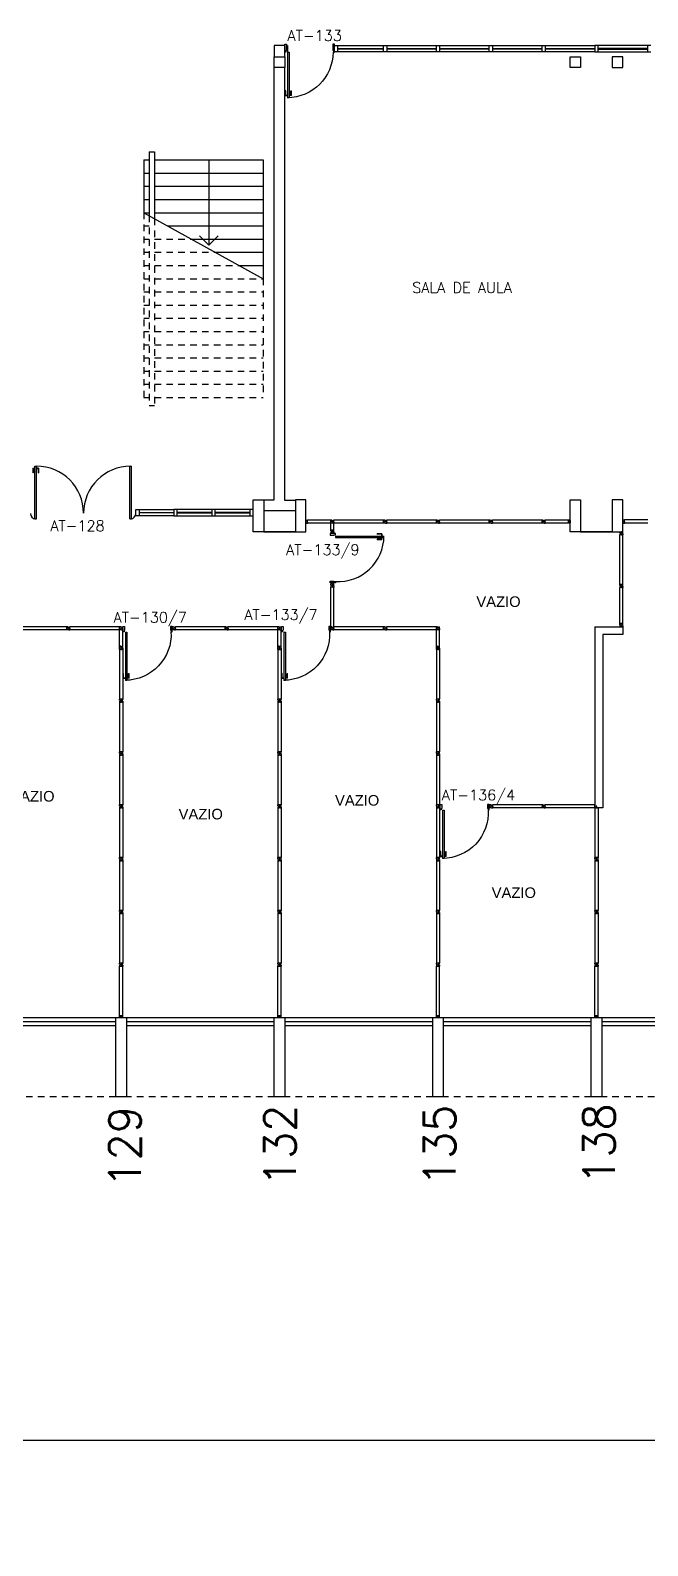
# Model space of a CAD drawing. Header units: millimetres. Extents: x 2860 to 3104, y 1039 to 1134.
# Drawn here: x 3000.49 to 3012.18, y 1042.17 to 1070.87 of the extents above; entities that cross this region are included whole.
import ezdxf

# ---------------------------------------------------------------- set-up
doc = ezdxf.new("R2010")
doc.units = ezdxf.units.MM
doc.linetypes.add('HIDDEN2', pattern=[0.1875, 0.125, -0.0625])
for name, color, linetype in [('ALV', 2, 'Continuous'), ('DIV', 2, 'Continuous'), ('ESC', 1, 'Continuous'), ('ESQ', 2, 'Continuous'), ('ESTR', 3, 'Continuous'), ('NOPILAR1', 2, 'Continuous'), ('PROJ', 1, 'HIDDEN2'), ('TEXTO', 2, 'Continuous'), ('TEXTO-CENTRO-CUSTO', 2, 'Continuous'), ('TEXTO-ENDEREÇO', 2, 'Continuous')]:
    doc.layers.add(name, color=color, linetype=linetype)
doc.styles.add('1', font='romans.shx')
doc.styles.add('NOPILAR', font='simplex.shx', dxfattribs={"height": 0.6})
doc.styles.get("Standard").update_dxf_attribs({"font": 'arial.ttf'})
doc.styles.add('UNB-100', font='simplex.shx', dxfattribs={"height": 0.2})
doc.styles.add('UNB-100-1', font='simplex.shx', dxfattribs={"height": 0.2})
doc.dimstyles.new('1-600', dxfattribs={"dimtxt": 1.1, "dimasz": 2.5, "dimexe": 2, "dimexo": 4, "dimgap": 0.2, "dimtad": 1, "dimdec": 0, "dimzin": 4, "dimdsep": 46, "dimlunit": 6, "dimtxsty": '1', "dimblk1": 'NONE', "dimblk2": 'NONE', "dimsah": 1, "dimcen": 0, "dimclrd": 2, "dimclre": 2, "dimclrt": 2, "dimadec": 0, "dimazin": 0, "dimtfac": 1, "dimtdec": 0, "dimtmove": 2, "dimatfit": 3, "dimldrblk": 'NONE', "dimfxl": 1, "dimtolj": 1, "dimtzin": 0, "dimarcsym": 0})

# ---------------------------------------------------------------- blocks, each defined once
blk = doc.blocks.new('*D71')
at = {"layer": 'DEFPOINTS', "color": 0, "transparency": 16777216}
for p in [(2912.108, 1050.674), (3053.108, 1050.674), (3053.108, 1044.174)]:
    blk.add_point(p, dxfattribs=at)
at = {"layer": 'TEXTO-CENTRO-CUSTO', "color": 2, "lineweight": -2, "transparency": 16777216}
for p, q in [((2912.108, 1046.674), (2912.108, 1042.174)), ((3053.108, 1046.674), (3053.108, 1042.174)), ((2912.108, 1044.174), (3053.108, 1044.174))]:
    blk.add_line(p, q, dxfattribs=at)
at = {"layer": 'TEXTO-CENTRO-CUSTO', "color": 2, "transparency": 16777216, "insert": (2982.608, 1045.107), "char_height": 1.1, "attachment_point": 5, "style": '1'}
blk.add_mtext('\\A1;Biologia', dxfattribs=at)
blk = doc.blocks.new('_NONE')
at = {"color": 0, "linetype": 'ByBlock'}
blk.add_circle((0, 0), 0.25, dxfattribs=at)
blk = doc.blocks.new('PILINT-TTS')
for points in [[(-0.2, 0), (-0.2, -0.2), (0, -0.2), (0, 0)], [(-0.8, 0), (-0.8, -0.2), (-1, -0.2), (-1, 0)], [(-0.8, -8.39), (-0.8, -8.99), (-1, -8.99), (-1, -8.39)]]:
    blk.add_lwpolyline(points, close=True)
blk.add_lwpolyline([(-0.2, -8.99), (0, -8.99), (0, -8.39), (-0.2, -8.39), (-0.2, -8.99)])
blk = doc.blocks.new('DIV-TTS')
for p, q in [((-0.0051, 0), (0.0051, 0)), ((0, -0.0051), (0, 0.0051)), ((0.0205, 0.006), (0.03, 0.006)), ((0.0205, -0.006), (0.0205, 0.006)), ((0.03, 0.03), (0.97, 0.03)), ((0.03, 0.03), (0.03, -0.03)), ((0.03, 0.009), (0.03, 0.027)), ((0.03, 0.005), (0.03, -0.005)), ((0.97, 0.03), (0.97, -0.03)), ((0.9795, 0.006), (0.97, 0.006)), ((0.97, 0.005), (0.97, -0.005)), ((0.9795, -0.006), (0.9795, 0.006)), ((1.0051, 0), (0.9949, 0)), ((0.9949, 0), (1.0051, 0)), ((1, -0.0051), (1, 0.0051)), ((0.0205, -0.006), (0.03, -0.006)), ((0.03, -0.03), (0.03, -0.009)), ((0.03, -0.009), (0.03, -0.027)), ((0.03, -0.03), (0.97, -0.03)), ((0.9795, -0.006), (0.97, -0.006))]:
    blk.add_line(p, q)
blk = doc.blocks.new('MTINI-TTS')
for p, q in [((-0.03, 0.008), (-0.03, 0.03)), ((0.03, 0.03), (-0.03, 0.03)), ((-0.03, 0.008), (-0.02, 0.008)), ((-0.009, 0.03), (-0.027, 0.03)), ((-0.02, 0.008), (-0.02, 0)), ((-0.001, 0), (-0.02, 0)), ((-0.006, 0.02), (-0.006, 0.03)), ((-0.006, 0.023), (-0.006, 0.027)), ((-0.006, 0.02), (0.006, 0.02)), ((0.005, 0.03), (-0.005, 0.03)), ((0.005, 0), (-0.005, 0)), ((0.004, 0.02), (-0.004, 0.02)), ((0.02, 0), (-0.001, 0)), ((0, -0.005), (0, 0.005)), ((0.006, 0.02), (0.006, 0.03)), ((0.006, 0.023), (0.006, 0.027)), ((0.009, 0.03), (0.027, 0.03)), ((0.03, 0.008), (0.02, 0.008)), ((0.02, 0), (0.02, 0.008)), ((0.03, 0.008), (0.03, 0.03))]:
    blk.add_line(p, q)
blk = doc.blocks.new('DIVMT-TTS')
for p, q in [((-0.03, 0.03), (-0.03, 0.006)), ((-0.008, 0.03), (-0.03, 0.03)), ((-0.0185, 0.006), (-0.03, 0.006)), ((-0.0185, -0.006), (-0.0185, 0.006)), ((-0.008, 0.03), (-0.008, 0.02)), ((-0.008, 0.02), (0.008, 0.02)), ((-0.0051, 0), (0.0051, 0)), ((0.0051, 0), (-0.0051, 0)), ((-0.0051, 0), (0.0051, 0)), ((0, -0.0051), (0, 0.0051)), ((0, 0.0051), (0, -0.0051)), ((0.008, 0.03), (0.008, 0.02)), ((0.008, 0.03), (0.03, 0.03)), ((0.0205, 0.006), (0.03, 0.006)), ((0.0205, -0.006), (0.0205, 0.006)), ((0.0205, 0.006), (0.0205, -0.006)), ((0.0205, 0.006), (0.03, 0.006)), ((0.97, 0.03), (0.03, 0.03)), ((0.03, 0.006), (0.03, 0.03)), ((0.03, -0.03), (0.03, 0.03)), ((0.03, -0.005), (0.03, 0.005)), ((0.97, -0.03), (0.97, 0.03)), ((0.97, 0.03), (0.97, 0.009)), ((0.97, 0.009), (0.97, 0.027)), ((0.9795, 0.006), (0.97, 0.006)), ((0.97, -0.005), (0.97, 0.005)), ((0.9795, 0.006), (0.9795, -0.006)), ((1.0051, 0), (0.9949, 0)), ((1, 0.0051), (1, -0.0051)), ((-0.0185, -0.006), (-0.03, -0.006)), ((-0.03, -0.03), (-0.03, -0.006)), ((-0.008, -0.03), (-0.03, -0.03)), ((-0.008, -0.03), (-0.008, -0.02)), ((-0.008, -0.02), (0.008, -0.02)), ((0.008, -0.03), (0.008, -0.02)), ((0.008, -0.03), (0.03, -0.03)), ((0.0205, -0.006), (0.03, -0.006)), ((0.0205, -0.006), (0.03, -0.006)), ((0.03, -0.006), (0.03, -0.03)), ((0.97, -0.03), (0.03, -0.03)), ((0.9795, -0.006), (0.97, -0.006)), ((0.97, -0.009), (0.97, -0.027))]:
    blk.add_line(p, q)
blk = doc.blocks.new('DIVCIR-TTS')
for p, q in [((0.005, 0), (-0.005, 0)), ((-0.005, 0), (0.005, 0)), ((-0.005, 0), (0.005, 0)), ((0, 0.001), (0, 0.02)), ((0.008, 0.02), (0, 0.02)), ((0, 0.005), (0, -0.005)), ((0, -0.005), (0, 0.005)), ((0, -0.02), (0, 0.001)), ((0.008, 0.03), (0.008, 0.02)), ((0.008, 0.03), (0.03, 0.03)), ((0.02, 0.006), (0.02, -0.006)), ((0.02, 0.006), (0.03, 0.006)), ((0.02, -0.004), (0.02, 0.004)), ((0.02, 0.006), (0.02, -0.006)), ((0.02, 0.006), (0.03, 0.006)), ((0.023, 0.006), (0.027, 0.006)), ((0.47, 0.03), (0.03, 0.03)), ((0.03, -0.03), (0.03, 0.03)), ((0.03, -0.03), (0.03, 0.03)), ((0.03, 0.009), (0.03, 0.027)), ((0.03, -0.005), (0.03, 0.005)), ((0.03, -0.005), (0.03, 0.005)), ((0.47, 0.03), (0.47, 0.009)), ((0.47, -0.03), (0.47, 0.03)), ((0.47, 0.03), (0.47, 0.006)), ((0.492, 0.03), (0.47, 0.03)), ((0.47, 0.009), (0.47, 0.027)), ((0.479, 0.006), (0.47, 0.006)), ((0.481, 0.006), (0.47, 0.006)), ((0.47, -0.005), (0.47, 0.005)), ((0.479, 0.006), (0.479, -0.006)), ((0.481, -0.006), (0.481, 0.006)), ((0.492, 0.03), (0.492, 0.02)), ((0.492, 0.02), (0.508, 0.02)), ((0.505, 0), (0.495, 0)), ((0.495, 0), (0.505, 0)), ((0.505, 0), (0.495, 0)), ((0.495, 0), (0.505, 0)), ((0.5, 0.005), (0.5, -0.005)), ((0.5, -0.005), (0.5, 0.005)), ((0.5, 0.005), (0.5, -0.005)), ((0.508, 0.03), (0.508, 0.02)), ((0.508, 0.03), (0.53, 0.03)), ((0.52, 0.006), (0.53, 0.006)), ((0.52, -0.006), (0.52, 0.006)), ((0.52, 0.006), (0.52, -0.006)), ((0.52, 0.006), (0.53, 0.006)), ((1.47, 0.03), (0.53, 0.03)), ((0.53, 0.006), (0.53, 0.03)), ((0.53, -0.03), (0.53, 0.03)), ((0.53, -0.005), (0.53, 0.005)), ((1.47, -0.03), (1.47, 0.03)), ((1.47, 0.03), (1.47, 0.009)), ((1.47, 0.03), (1.47, 0.006)), ((1.492, 0.03), (1.47, 0.03)), ((1.47, 0.009), (1.47, 0.027)), ((1.479, 0.006), (1.47, 0.006)), ((1.481, 0.006), (1.47, 0.006)), ((1.47, -0.005), (1.47, 0.005)), ((1.479, 0.006), (1.479, -0.006)), ((1.481, -0.006), (1.481, 0.006)), ((1.492, 0.03), (1.492, 0.02)), ((1.492, 0.02), (1.508, 0.02)), ((1.505, 0), (1.495, 0)), ((1.495, 0), (1.505, 0)), ((1.505, 0), (1.495, 0)), ((1.495, 0), (1.505, 0)), ((1.5, 0.005), (1.5, -0.005)), ((1.5, -0.005), (1.5, 0.005)), ((1.5, 0.005), (1.5, -0.005)), ((1.508, 0.03), (1.508, 0.02)), ((1.508, 0.03), (1.53, 0.03)), ((1.52, 0.006), (1.53, 0.006)), ((1.52, -0.006), (1.52, 0.006)), ((1.52, 0.006), (1.52, -0.006)), ((1.52, 0.006), (1.53, 0.006)), ((2.47, 0.03), (1.53, 0.03)), ((1.53, 0.006), (1.53, 0.03)), ((1.53, -0.03), (1.53, 0.03)), ((1.53, -0.005), (1.53, 0.005)), ((2.47, -0.03), (2.47, 0.03)), ((2.47, 0.03), (2.47, 0.009)), ((2.47, 0.03), (2.47, 0.006)), ((2.492, 0.03), (2.47, 0.03)), ((2.47, 0.009), (2.47, 0.027)), ((2.479, 0.006), (2.47, 0.006)), ((2.481, 0.006), (2.47, 0.006)), ((2.47, -0.005), (2.47, 0.005)), ((2.479, 0.006), (2.479, -0.006)), ((2.481, -0.006), (2.481, 0.006)), ((2.492, 0.03), (2.492, 0.02)), ((2.492, 0.02), (2.508, 0.02)), ((2.505, 0), (2.495, 0)), ((2.495, 0), (2.505, 0)), ((2.505, 0), (2.495, 0)), ((2.495, 0), (2.505, 0)), ((2.5, 0.005), (2.5, -0.005)), ((2.5, -0.005), (2.5, 0.005)), ((2.5, 0.005), (2.5, -0.005)), ((2.508, 0.03), (2.508, 0.02)), ((2.508, 0.03), (2.53, 0.03)), ((2.52, 0.006), (2.53, 0.006)), ((2.52, -0.006), (2.52, 0.006)), ((2.52, 0.006), (2.52, -0.006)), ((2.52, 0.006), (2.53, 0.006)), ((3.47, 0.03), (2.53, 0.03)), ((2.53, 0.006), (2.53, 0.03)), ((2.53, -0.03), (2.53, 0.03)), ((2.53, -0.005), (2.53, 0.005)), ((3.47, -0.03), (3.47, 0.03)), ((3.47, 0.03), (3.47, 0.009)), ((3.47, 0.03), (3.47, 0.006)), ((3.492, 0.03), (3.47, 0.03)), ((3.47, 0.009), (3.47, 0.027)), ((3.479, 0.006), (3.47, 0.006)), ((3.481, 0.006), (3.47, 0.006)), ((3.47, -0.005), (3.47, 0.005)), ((3.479, 0.006), (3.479, -0.006)), ((3.481, -0.006), (3.481, 0.006)), ((3.492, 0.03), (3.492, 0.02)), ((3.492, 0.02), (3.508, 0.02)), ((3.505, 0), (3.495, 0)), ((3.495, 0), (3.505, 0)), ((3.505, 0), (3.495, 0)), ((3.495, 0), (3.505, 0)), ((3.5, 0.005), (3.5, -0.005)), ((3.5, -0.005), (3.5, 0.005)), ((3.5, 0.005), (3.5, -0.005)), ((3.508, 0.03), (3.508, 0.02)), ((3.508, 0.03), (3.53, 0.03)), ((3.52, 0.006), (3.53, 0.006)), ((3.52, -0.006), (3.52, 0.006)), ((3.52, 0.006), (3.52, -0.006)), ((3.52, 0.006), (3.53, 0.006)), ((4.47, 0.03), (3.53, 0.03)), ((3.53, 0.006), (3.53, 0.03)), ((3.53, -0.03), (3.53, 0.03)), ((3.53, -0.005), (3.53, 0.005)), ((4.47, 0.03), (4.47, 0.006)), ((4.492, 0.03), (4.47, 0.03)), ((4.47, -0.03), (4.47, 0.03)), ((4.47, 0.03), (4.47, 0.009)), ((4.47, 0.009), (4.47, 0.027)), ((4.481, 0.006), (4.47, 0.006)), ((4.479, 0.006), (4.47, 0.006)), ((4.47, -0.005), (4.47, 0.005)), ((4.479, 0.006), (4.479, -0.006)), ((4.481, -0.006), (4.481, 0.006)), ((4.492, 0.03), (4.492, 0.02)), ((4.492, 0.02), (4.508, 0.02)), ((4.495, 0), (4.505, 0)), ((4.505, 0), (4.495, 0)), ((4.495, 0), (4.505, 0)), ((4.505, 0), (4.495, 0)), ((4.5, -0.005), (4.5, 0.005)), ((4.5, 0.005), (4.5, -0.005)), ((4.5, 0.005), (4.5, -0.005)), ((4.508, 0.03), (4.508, 0.02)), ((4.508, 0.03), (4.53, 0.03)), ((4.52, 0.006), (4.53, 0.006)), ((4.52, -0.006), (4.52, 0.006)), ((4.52, 0.006), (4.52, -0.006)), ((4.52, 0.006), (4.53, 0.006)), ((4.53, 0.006), (4.53, 0.03)), ((4.53, -0.03), (4.53, 0.03)), ((4.97, 0.03), (4.53, 0.03)), ((4.53, -0.005), (4.53, 0.005)), ((4.97, 0.03), (4.97, 0.009)), ((4.97, -0.03), (4.97, 0.03)), ((4.992, 0.029), (4.97, 0.029)), ((4.97, 0.029), (4.97, -0.031)), ((4.97, 0.009), (4.97, 0.027)), ((4.97, 0.008), (4.97, 0.026)), ((4.979, 0.006), (4.97, 0.006)), ((4.97, -0.005), (4.97, 0.005)), ((4.979, 0.005), (4.97, 0.005)), ((4.97, 0.004), (4.97, -0.006)), ((4.977, 0.005), (4.973, 0.005)), ((4.979, 0.006), (4.979, -0.006)), ((4.979, -0.007), (4.979, 0.005)), ((4.979, 0.003), (4.979, -0.005)), ((4.992, 0.029), (4.992, 0.019)), ((5, 0.019), (4.992, 0.019)), ((5.005, 0), (4.995, 0)), ((5, 0.019), (5, -0.002)), ((5, 0.005), (5, -0.005)), ((5, 0.004), (5, -0.006)), ((0, -0.02), (0.008, -0.02)), ((0.008, -0.03), (0.008, -0.02)), ((0.008, -0.03), (0.03, -0.03)), ((0.02, -0.006), (0.03, -0.006)), ((0.02, -0.006), (0.03, -0.006)), ((0.023, -0.006), (0.027, -0.006)), ((0.03, -0.009), (0.03, -0.027)), ((0.47, -0.03), (0.03, -0.03)), ((0.479, -0.006), (0.47, -0.006)), ((0.481, -0.006), (0.47, -0.006)), ((0.47, -0.03), (0.47, -0.006)), ((0.47, -0.009), (0.47, -0.027)), ((0.492, -0.03), (0.47, -0.03)), ((0.492, -0.03), (0.492, -0.02)), ((0.492, -0.02), (0.508, -0.02)), ((0.508, -0.03), (0.508, -0.02)), ((0.508, -0.03), (0.53, -0.03)), ((0.52, -0.006), (0.53, -0.006)), ((0.52, -0.006), (0.53, -0.006)), ((0.53, -0.006), (0.53, -0.03)), ((1.47, -0.03), (0.53, -0.03)), ((1.479, -0.006), (1.47, -0.006)), ((1.481, -0.006), (1.47, -0.006)), ((1.47, -0.03), (1.47, -0.006)), ((1.47, -0.009), (1.47, -0.027)), ((1.492, -0.03), (1.47, -0.03)), ((1.492, -0.03), (1.492, -0.02)), ((1.492, -0.02), (1.508, -0.02)), ((1.508, -0.03), (1.508, -0.02)), ((1.508, -0.03), (1.53, -0.03)), ((1.52, -0.006), (1.53, -0.006)), ((1.52, -0.006), (1.53, -0.006)), ((1.53, -0.006), (1.53, -0.03)), ((2.47, -0.03), (1.53, -0.03)), ((2.479, -0.006), (2.47, -0.006)), ((2.481, -0.006), (2.47, -0.006)), ((2.47, -0.03), (2.47, -0.006)), ((2.47, -0.009), (2.47, -0.027)), ((2.492, -0.03), (2.47, -0.03)), ((2.492, -0.03), (2.492, -0.02)), ((2.492, -0.02), (2.508, -0.02)), ((2.508, -0.03), (2.508, -0.02)), ((2.508, -0.03), (2.53, -0.03)), ((2.52, -0.006), (2.53, -0.006)), ((2.52, -0.006), (2.53, -0.006)), ((2.53, -0.006), (2.53, -0.03)), ((3.47, -0.03), (2.53, -0.03)), ((3.479, -0.006), (3.47, -0.006)), ((3.481, -0.006), (3.47, -0.006)), ((3.47, -0.03), (3.47, -0.006)), ((3.47, -0.009), (3.47, -0.027)), ((3.492, -0.03), (3.47, -0.03)), ((3.492, -0.03), (3.492, -0.02)), ((3.492, -0.02), (3.508, -0.02)), ((3.508, -0.03), (3.508, -0.02)), ((3.508, -0.03), (3.53, -0.03)), ((3.52, -0.006), (3.53, -0.006)), ((3.52, -0.006), (3.53, -0.006)), ((3.53, -0.006), (3.53, -0.03)), ((4.47, -0.03), (3.53, -0.03)), ((4.481, -0.006), (4.47, -0.006)), ((4.47, -0.03), (4.47, -0.006)), ((4.479, -0.006), (4.47, -0.006)), ((4.47, -0.009), (4.47, -0.027)), ((4.492, -0.03), (4.47, -0.03)), ((4.492, -0.03), (4.492, -0.02)), ((4.492, -0.02), (4.508, -0.02)), ((4.508, -0.03), (4.508, -0.02)), ((4.508, -0.03), (4.53, -0.03)), ((4.52, -0.006), (4.53, -0.006)), ((4.52, -0.006), (4.53, -0.006)), ((4.53, -0.006), (4.53, -0.03)), ((4.97, -0.03), (4.53, -0.03)), ((4.979, -0.006), (4.97, -0.006)), ((4.979, -0.007), (4.97, -0.007)), ((4.97, -0.009), (4.97, -0.027)), ((4.97, -0.01), (4.97, -0.028)), ((4.992, -0.031), (4.97, -0.031)), ((4.977, -0.007), (4.973, -0.007)), ((4.992, -0.031), (4.992, -0.021)), ((4.992, -0.021), (5, -0.021)), ((5.005, -0.001), (4.995, -0.001)), ((5, -0.002), (5, -0.021))]:
    blk.add_line(p, q)
blk = doc.blocks.new('ESCA-TTS')
at = {"color": 1, "linetype": 'Continuous'}
for p in [(-2.26, 0), (0, -1)]:
    blk.add_line(p, (-2.26, -2.25), dxfattribs=at)
at = {"color": 1}
for p, q in [((-0.2, 0), (-2.26, 0)), ((-0.2, 0.15), (-0.2, -1.111)), ((-0.1, 0.15), (-0.2, 0.15)), ((-0.1, 0.15), (-0.1, -1.055)), ((0, 0), (-0.1, 0)), ((0, 0), (0, -1)), ((-0.2, -0.25), (-2.26, -0.25)), ((0, -0.25), (-0.1, -0.25)), ((-0.2, -0.5), (-2.26, -0.5)), ((0, -0.5), (-0.1, -0.5)), ((-0.2, -0.75), (-2.26, -0.75)), ((0, -0.75), (-0.1, -0.75)), ((-0.2, -1), (-2.26, -1)), ((0, -1), (-0.1, -1)), ((-0.452, -1.25), (-2.26, -1.25)), ((-0.904, -1.5), (-2.26, -1.5)), ((-1.356, -1.75), (-2.26, -1.75)), ((-1.808, -2), (-2.26, -2))]:
    blk.add_line(p, q, dxfattribs=at)
at = {"color": 1, "linetype": 'HIDDEN2'}
for p, q in [((-0.2, -1.111), (-0.2, -4.65)), ((-0.1, -1.055), (-0.1, -4.65)), ((0, -1), (0, -4.5)), ((0, -1.25), (-0.1, -1.25)), ((-0.2, -1.5), (-0.904, -1.5)), ((0, -1.5), (-0.1, -1.5)), ((-0.2, -2), (-1.808, -2)), ((-0.2, -1.75), (-1.356, -1.75)), ((0, -1.75), (-0.1, -1.75)), ((0, -2), (-0.1, -2)), ((-2.26, -2.25), (-2.26, -4.5)), ((-0.2, -2.25), (-2.26, -2.25)), ((0, -2.25), (-0.1, -2.25)), ((-0.2, -2.5), (-2.26, -2.5)), ((0, -2.5), (-0.1, -2.5)), ((-0.2, -2.75), (-2.26, -2.75)), ((0, -2.75), (-0.1, -2.75)), ((-0.2, -3), (-2.26, -3)), ((0, -3), (-0.1, -3)), ((-0.2, -3.25), (-2.26, -3.25)), ((0, -3.25), (-0.1, -3.25)), ((-0.2, -3.5), (-2.26, -3.5)), ((0, -3.5), (-0.1, -3.5)), ((-0.2, -3.75), (-2.26, -3.75)), ((-0.2, -4), (-2.26, -4)), ((0, -3.75), (-0.1, -3.75)), ((0, -4), (-0.1, -4)), ((-0.2, -4.25), (-2.26, -4.25)), ((0, -4.25), (-0.1, -4.25)), ((-0.2, -4.5), (-2.26, -4.5)), ((0, -4.5), (-0.1, -4.5)), ((-0.1, -4.65), (-0.2, -4.65))]:
    blk.add_line(p, q, dxfattribs=at)
blk = doc.blocks.new('PDV1E-TTS')
at = {"layer": 'DIV'}
for p, q in [((-0.94, 0.075), (-0.91, 0.075)), ((-0.94, 0.06), (-0.94, 0.075)), ((-0.94, -0.06), (-0.94, 0.06)), ((-0.91, 0.075), (-0.91, -0.045)), ((0, 0.075), (-0.03, 0.075)), ((-0.03, 0.075), (-0.03, -0.045)), ((0, 0.06), (0, 0.075)), ((0, -0.06), (0, 0.06)), ((0, 0), (0.012, 0)), ((-0.94, -0.075), (-0.94, -0.06)), ((-0.92, -0.075), (-0.94, -0.075)), ((-0.92, -0.045), (-0.92, -0.075)), ((-0.92, -0.045), (-0.91, -0.045)), ((-0.082, -0.075), (-0.082, -0.94)), ((-0.052, -0.075), (-0.082, -0.075)), ((-0.052, -0.075), (-0.052, -0.94)), ((-0.02, -0.045), (-0.03, -0.045)), ((-0.02, -0.045), (-0.02, -0.075)), ((-0.02, -0.075), (0, -0.075)), ((0, -0.075), (0, -0.06)), ((-0.114, -0.81), (-0.124, -0.81)), ((-0.124, -0.9), (-0.124, -0.81)), ((-0.114, -0.89), (-0.114, -0.81)), ((-0.019, -0.81), (-0.009, -0.81)), ((-0.019, -0.89), (-0.019, -0.81)), ((-0.009, -0.9), (-0.009, -0.81)), ((-0.124, -0.9), (-0.084, -0.9)), ((-0.114, -0.89), (-0.084, -0.89)), ((-0.082, -0.94), (-0.052, -0.94)), ((-0.019, -0.89), (-0.049, -0.89)), ((-0.009, -0.9), (-0.049, -0.9))]:
    blk.add_line(p, q, dxfattribs=at)
blk.add_arc((-0.048, -0.075), 0.865, 180, 270, dxfattribs=at)
blk = doc.blocks.new('MTT-TTS')
for p, q in [((-0.008, 0.03), (-0.03, 0.03)), ((-0.03, 0.03), (-0.03, 0.006)), ((-0.0185, 0.006), (-0.03, 0.006)), ((-0.0185, -0.006), (-0.0185, 0.006)), ((-0.008, 0.03), (-0.008, 0.02)), ((-0.008, 0.02), (0.008, 0.02)), ((-0.0051, 0), (0.0051, 0)), ((0, -0.0051), (0, 0.0051)), ((0.008, 0.03), (0.03, 0.03)), ((0.008, 0.03), (0.008, 0.02)), ((0.0205, -0.006), (0.0205, 0.006)), ((0.0205, 0.006), (0.03, 0.006)), ((0.03, 0.006), (0.03, 0.03)), ((-0.03, -0.03), (-0.03, -0.006)), ((-0.0185, -0.006), (-0.03, -0.006)), ((-0.008, -0.03), (-0.03, -0.03)), ((-0.008, -0.02), (0.008, -0.02)), ((-0.008, -0.03), (-0.008, -0.02)), ((0.008, -0.03), (0.008, -0.02)), ((0.008, -0.03), (0.03, -0.03)), ((0.0205, -0.006), (0.03, -0.006)), ((0.03, -0.006), (0.03, -0.03))]:
    blk.add_line(p, q)
blk = doc.blocks.new('PDV2E-TTS')
at = {"layer": 'DIV'}
for p, q in [((-0.967, 0.035), (-0.967, 0.05)), ((-0.967, 0.05), (-0.937, 0.05)), ((-0.967, -0.035), (-0.967, 0.035)), ((-0.937, 0.05), (-0.937, -0.02)), ((-0.068, 0.05), (-0.068, -0.02)), ((-0.038, 0.05), (-0.068, 0.05)), ((-0.038, 0.035), (-0.038, 0.05)), ((-0.038, -0.035), (-0.038, 0.035)), ((-0.967, -0.05), (-0.967, -0.035)), ((-0.947, -0.05), (-0.967, -0.05)), ((-0.947, -0.02), (-0.947, -0.05)), ((-0.947, -0.02), (-0.937, -0.02)), ((-0.083, -0.054), (-0.113, -0.054)), ((-0.113, -0.054), (-0.113, -0.969)), ((-0.083, -0.054), (-0.083, -0.969)), ((-0.059, -0.02), (-0.068, -0.02)), ((-0.059, -0.02), (-0.059, -0.05)), ((-0.059, -0.05), (-0.037, -0.05)), ((-0.038, -0.05), (-0.038, -0.035)), ((-0.113, -0.969), (-0.083, -0.969))]:
    blk.add_line(p, q, dxfattribs=at)
at = {"layer": 'DIV', "color": 1}
for p, q in [((-0.145, -0.839), (-0.155, -0.839)), ((-0.155, -0.929), (-0.155, -0.839)), ((-0.145, -0.919), (-0.145, -0.839)), ((-0.05, -0.839), (-0.04, -0.839)), ((-0.05, -0.919), (-0.05, -0.839)), ((-0.04, -0.929), (-0.04, -0.839)), ((-0.155, -0.929), (-0.115, -0.929)), ((-0.145, -0.919), (-0.115, -0.919)), ((-0.05, -0.919), (-0.08, -0.919)), ((-0.04, -0.929), (-0.08, -0.929))]:
    blk.add_line(p, q, dxfattribs=at)
blk.add_arc((-0.081, -0.101), 0.867, 176.6046, 269.9049, dxfattribs=at)
blk = doc.blocks.new('PTDP-TTS')
at = {"color": 2}
for p, q in [((0.084, 0.9), (0.115, 0.9)), ((0.084, -0.1), (0.084, 0.9)), ((0.114, -0.1), (0.114, 0.9)), ((1.884, 0.9), (1.914, 0.9)), ((1.884, -0.1), (1.884, 0.9)), ((1.914, -0.1), (1.914, 0.9)), ((0.084, -0.1), (0.115, -0.1)), ((1.885, -0.101), (1.915, -0.101))]:
    blk.add_line(p, q, dxfattribs=at)
at = {"color": 1}
for centre, radius, start, end in [((0.114, 0.006), 0.892, 0, 90), ((1.899, 0.006), 0.892, 90, 180), ((0.098, 0), 0.098, 180, 270), ((1.896, -0.001), 0.0991, 271.7192, 0)]:
    blk.add_arc(centre, radius, start, end, dxfattribs=at)
at = {"layer": 'ESQ', "color": 1}
for p, q in [((0.044, 0.86), (0.044, 0.77)), ((0.044, 0.86), (0.084, 0.86)), ((0.054, 0.77), (0.044, 0.77)), ((0.054, 0.85), (0.054, 0.77)), ((0.054, 0.85), (0.084, 0.85)), ((0.154, 0.86), (0.114, 0.86)), ((0.144, 0.85), (0.114, 0.85)), ((0.144, 0.85), (0.144, 0.77)), ((0.144, 0.77), (0.154, 0.77)), ((0.154, 0.86), (0.154, 0.77))]:
    blk.add_line(p, q, dxfattribs=at)

msp = doc.modelspace()

# ---------------------------------------------------------------- linework, layer by layer
at = {"layer": 'ALV'}
for p, q in [((3005.102, 1070.164), (3005.102, 1061.972)), ((3005.302, 1070.164), (3005.302, 1061.972)), ((3005.102, 1061.972), (3004.899, 1061.972)), ((3005.302, 1061.972), (3005.498, 1061.972)), ((3004.902, 1061.772), (3005.498, 1061.772)), ((3011.178, 1059.574), (3011.178, 1056.144)), ((3011.178, 1059.574), (3011.708, 1059.574)), ((3011.178, 1059.574), (3011.178, 1056.144)), ((3011.328, 1059.424), (3011.328, 1056.144)), ((3011.708, 1059.424), (3011.328, 1059.424)), ((3011.328, 1059.424), (3011.328, 1056.294)), ((3011.708, 1059.574), (3011.708, 1059.424)), ((3011.328, 1056.144), (3011.178, 1056.144))]:
    msp.add_line(p, q, dxfattribs=at)
at = {"layer": 'DIV'}
for p, q in [((3000.535, 1062.576), (3000.535, 1062.486)), ((3000.535, 1062.576), (3000.575, 1062.576)), ((3000.545, 1062.566), (3000.545, 1062.486)), ((3000.545, 1062.566), (3000.575, 1062.566)), ((3000.575, 1062.616), (3000.605, 1062.616)), ((3000.645, 1062.576), (3000.605, 1062.576)), ((3000.635, 1062.566), (3000.605, 1062.566)), ((3000.635, 1062.566), (3000.635, 1062.486)), ((3000.645, 1062.576), (3000.645, 1062.486)), ((3000.545, 1062.486), (3000.535, 1062.486)), ((3000.635, 1062.486), (3000.645, 1062.486)), ((3006.178, 1061.41), (3006.178, 1061.534)), ((3006.178, 1061.41), (3006.178, 1061.534)), ((3006.178, 1061.388), (3006.178, 1061.41)), ((3006.178, 1061.41), (3006.202, 1061.41)), ((3006.178, 1061.388), (3006.178, 1061.41)), ((3006.178, 1061.41), (3006.202, 1061.41)), ((3006.178, 1061.388), (3006.188, 1061.388)), ((3006.178, 1061.388), (3006.188, 1061.388)), ((3006.188, 1061.388), (3006.188, 1061.372)), ((3006.188, 1061.388), (3006.188, 1061.372)), ((3006.202, 1061.398), (3006.202, 1061.41)), ((3006.202, 1061.398), (3006.202, 1061.41)), ((3006.214, 1061.398), (3006.202, 1061.398)), ((3006.214, 1061.398), (3006.202, 1061.398)), ((3006.208, 1061.385), (3006.208, 1061.375)), ((3006.208, 1061.375), (3006.208, 1061.385)), ((3006.208, 1061.385), (3006.208, 1061.375)), ((3006.208, 1061.385), (3006.208, 1061.375)), ((3006.208, 1061.375), (3006.208, 1061.385)), ((3006.208, 1061.385), (3006.208, 1061.375)), ((3006.214, 1061.398), (3006.214, 1061.41)), ((3006.238, 1061.41), (3006.214, 1061.41)), ((3006.214, 1061.398), (3006.214, 1061.41)), ((3006.238, 1061.41), (3006.214, 1061.41)), ((3006.238, 1061.388), (3006.228, 1061.388)), ((3006.228, 1061.388), (3006.228, 1061.372)), ((3006.238, 1061.388), (3006.228, 1061.388)), ((3006.228, 1061.388), (3006.228, 1061.372)), ((3006.238, 1061.41), (3006.238, 1061.534)), ((3006.238, 1061.41), (3006.238, 1061.534)), ((3006.238, 1061.388), (3006.238, 1061.41)), ((3006.238, 1061.388), (3006.238, 1061.41)), ((3011.713, 1061.568), (3011.703, 1061.568)), ((3011.703, 1061.568), (3011.713, 1061.568)), ((3011.703, 1061.568), (3011.713, 1061.568)), ((3011.708, 1061.569), (3011.708, 1061.588)), ((3011.716, 1061.588), (3011.708, 1061.588)), ((3011.708, 1061.573), (3011.708, 1061.563)), ((3011.708, 1061.563), (3011.708, 1061.573)), ((3011.708, 1061.548), (3011.708, 1061.569)), ((3011.708, 1061.548), (3011.716, 1061.548)), ((3011.716, 1061.598), (3011.716, 1061.588)), ((3011.716, 1061.598), (3011.738, 1061.598)), ((3011.716, 1061.538), (3011.716, 1061.548)), ((3011.716, 1061.538), (3011.738, 1061.538)), ((3011.728, 1061.574), (3011.728, 1061.562)), ((3011.728, 1061.574), (3011.738, 1061.574)), ((3011.728, 1061.574), (3011.728, 1061.562)), ((3011.728, 1061.574), (3011.738, 1061.574)), ((3011.728, 1061.564), (3011.728, 1061.572)), ((3011.728, 1061.562), (3011.738, 1061.562)), ((3011.728, 1061.562), (3011.738, 1061.562)), ((3011.73, 1061.574), (3011.735, 1061.574)), ((3011.73, 1061.562), (3011.735, 1061.562)), ((3012.178, 1061.598), (3011.738, 1061.598)), ((3011.738, 1061.538), (3011.738, 1061.598)), ((3011.738, 1061.538), (3011.738, 1061.598)), ((3011.738, 1061.577), (3011.738, 1061.595)), ((3011.738, 1061.563), (3011.738, 1061.573)), ((3011.738, 1061.563), (3011.738, 1061.573)), ((3011.738, 1061.559), (3011.738, 1061.541)), ((3012.178, 1061.538), (3011.738, 1061.538)), ((3004.908, 1061.38), (3005.51, 1061.38)), ((3004.908, 1061.374), (3005.51, 1061.374)), ((3006.178, 1061.372), (3006.188, 1061.372)), ((3006.178, 1061.372), (3006.178, 1061.35)), ((3006.178, 1061.372), (3006.188, 1061.372)), ((3006.178, 1061.372), (3006.178, 1061.35)), ((3006.202, 1061.35), (3006.178, 1061.35)), ((3006.238, 1061.35), (3006.178, 1061.35)), ((3006.202, 1061.35), (3006.178, 1061.35)), ((3006.238, 1061.35), (3006.178, 1061.35)), ((3006.202, 1061.359), (3006.202, 1061.35)), ((3006.214, 1061.359), (3006.202, 1061.359)), ((3006.202, 1061.359), (3006.214, 1061.359)), ((3006.202, 1061.359), (3006.202, 1061.35)), ((3006.202, 1061.359), (3006.202, 1061.35)), ((3006.214, 1061.359), (3006.202, 1061.359)), ((3006.202, 1061.359), (3006.214, 1061.359)), ((3006.202, 1061.359), (3006.202, 1061.35)), ((3006.213, 1061.38), (3006.203, 1061.38)), ((3006.203, 1061.38), (3006.213, 1061.38)), ((3006.213, 1061.38), (3006.203, 1061.38)), ((3006.203, 1061.38), (3006.213, 1061.38)), ((3006.213, 1061.35), (3006.203, 1061.35)), ((3006.213, 1061.35), (3006.203, 1061.35)), ((3006.214, 1061.359), (3006.214, 1061.35)), ((3006.214, 1061.359), (3006.214, 1061.35)), ((3006.214, 1061.359), (3006.214, 1061.35)), ((3006.214, 1061.359), (3006.214, 1061.35)), ((3006.214, 1061.35), (3006.238, 1061.35)), ((3006.214, 1061.35), (3006.238, 1061.35)), ((3006.238, 1061.372), (3006.228, 1061.372)), ((3006.238, 1061.372), (3006.228, 1061.372)), ((3006.238, 1061.372), (3006.238, 1061.35)), ((3006.238, 1061.372), (3006.238, 1061.35)), ((3010.908, 1061.38), (3011.51, 1061.38)), ((3010.908, 1061.374), (3011.51, 1061.374)), ((3006.178, 1060.364), (3006.178, 1060.386)), ((3006.178, 1060.386), (3006.202, 1060.386)), ((3006.178, 1060.364), (3006.188, 1060.364)), ((3006.178, 1060.348), (3006.188, 1060.348)), ((3006.178, 1060.348), (3006.178, 1060.326)), ((3006.178, 1059.574), (3006.178, 1060.326)), ((3006.202, 1060.326), (3006.178, 1060.326)), ((3006.238, 1060.326), (3006.178, 1060.326)), ((3006.188, 1060.364), (3006.188, 1060.348)), ((3006.202, 1060.374), (3006.202, 1060.386)), ((3006.214, 1060.374), (3006.202, 1060.374)), ((3006.202, 1060.335), (3006.202, 1060.326)), ((3006.214, 1060.335), (3006.202, 1060.335)), ((3006.202, 1060.335), (3006.214, 1060.335)), ((3006.202, 1060.335), (3006.202, 1060.326)), ((3006.213, 1060.356), (3006.203, 1060.356)), ((3006.203, 1060.356), (3006.213, 1060.356)), ((3006.213, 1060.326), (3006.203, 1060.326)), ((3006.208, 1060.361), (3006.208, 1060.351)), ((3006.208, 1060.351), (3006.208, 1060.361)), ((3006.208, 1060.361), (3006.208, 1060.351)), ((3006.214, 1060.374), (3006.214, 1060.386)), ((3006.238, 1060.386), (3006.214, 1060.386)), ((3006.214, 1060.335), (3006.214, 1060.326)), ((3006.214, 1060.335), (3006.214, 1060.326)), ((3006.214, 1060.326), (3006.238, 1060.326)), ((3006.238, 1060.364), (3006.228, 1060.364)), ((3006.228, 1060.364), (3006.228, 1060.348)), ((3006.238, 1060.348), (3006.228, 1060.348)), ((3006.238, 1060.364), (3006.238, 1060.386)), ((3006.238, 1060.348), (3006.238, 1060.326)), ((3006.238, 1059.574), (3006.238, 1060.326)), ((3011.648, 1060.374), (3011.672, 1060.374)), ((3011.648, 1060.352), (3011.648, 1060.374)), ((3011.648, 1060.352), (3011.658, 1060.352)), ((3011.648, 1060.336), (3011.658, 1060.336)), ((3011.648, 1060.336), (3011.648, 1060.314)), ((3011.648, 1059.634), (3011.648, 1060.314)), ((3011.672, 1060.314), (3011.648, 1060.314)), ((3011.708, 1060.314), (3011.648, 1060.314)), ((3011.658, 1060.352), (3011.658, 1060.336)), ((3011.672, 1060.362), (3011.672, 1060.374)), ((3011.684, 1060.362), (3011.672, 1060.362)), ((3011.672, 1060.323), (3011.672, 1060.314)), ((3011.684, 1060.323), (3011.672, 1060.323)), ((3011.672, 1060.323), (3011.684, 1060.323)), ((3011.672, 1060.323), (3011.672, 1060.314)), ((3011.683, 1060.344), (3011.673, 1060.344)), ((3011.673, 1060.344), (3011.683, 1060.344)), ((3011.683, 1060.314), (3011.673, 1060.314)), ((3011.678, 1060.349), (3011.678, 1060.339)), ((3011.678, 1060.339), (3011.678, 1060.349)), ((3011.678, 1060.349), (3011.678, 1060.339)), ((3011.684, 1060.362), (3011.684, 1060.374)), ((3011.708, 1060.374), (3011.684, 1060.374)), ((3011.684, 1060.323), (3011.684, 1060.314)), ((3011.684, 1060.323), (3011.684, 1060.314)), ((3011.684, 1060.314), (3011.708, 1060.314)), ((3011.708, 1060.352), (3011.698, 1060.352)), ((3011.698, 1060.352), (3011.698, 1060.336)), ((3011.708, 1060.336), (3011.698, 1060.336)), ((3011.708, 1060.352), (3011.708, 1060.374)), ((3011.708, 1060.336), (3011.708, 1060.314)), ((3011.708, 1059.634), (3011.708, 1060.314)), ((3002.178, 1059.168), (3002.178, 1059.574)), ((3002.238, 1059.144), (3002.238, 1059.574)), ((3005.178, 1059.168), (3005.178, 1059.574)), ((3005.238, 1059.144), (3005.238, 1059.574)), ((3008.178, 1059.168), (3008.178, 1059.574)), ((3008.238, 1059.144), (3008.238, 1059.574)), ((3011.672, 1059.634), (3011.648, 1059.634)), ((3011.648, 1059.612), (3011.648, 1059.634)), ((3011.708, 1059.634), (3011.648, 1059.634)), ((3011.708, 1059.634), (3011.648, 1059.634)), ((3011.648, 1059.634), (3011.669, 1059.634)), ((3011.648, 1059.612), (3011.658, 1059.612)), ((3011.648, 1059.596), (3011.658, 1059.596)), ((3011.648, 1059.596), (3011.648, 1059.574)), ((3011.648, 1059.574), (3011.672, 1059.574)), ((3011.669, 1059.634), (3011.651, 1059.634)), ((3011.658, 1059.596), (3011.658, 1059.612)), ((3011.672, 1059.624), (3011.672, 1059.634)), ((3011.672, 1059.624), (3011.672, 1059.634)), ((3011.672, 1059.624), (3011.672, 1059.634)), ((3011.684, 1059.624), (3011.672, 1059.624)), ((3011.672, 1059.624), (3011.684, 1059.624)), ((3011.672, 1059.624), (3011.684, 1059.624)), ((3011.672, 1059.585), (3011.672, 1059.574)), ((3011.684, 1059.585), (3011.672, 1059.585)), ((3011.683, 1059.634), (3011.673, 1059.634)), ((3011.683, 1059.634), (3011.673, 1059.634)), ((3011.683, 1059.604), (3011.673, 1059.604)), ((3011.673, 1059.604), (3011.683, 1059.604)), ((3011.673, 1059.604), (3011.683, 1059.604)), ((3011.678, 1059.599), (3011.678, 1059.609)), ((3011.678, 1059.609), (3011.678, 1059.599)), ((3011.678, 1059.599), (3011.678, 1059.609)), ((3011.678, 1059.599), (3011.678, 1059.609)), ((3011.684, 1059.634), (3011.708, 1059.634)), ((3011.684, 1059.624), (3011.684, 1059.634)), ((3011.684, 1059.624), (3011.684, 1059.634)), ((3011.684, 1059.624), (3011.684, 1059.634)), ((3011.684, 1059.585), (3011.684, 1059.574)), ((3011.708, 1059.574), (3011.684, 1059.574)), ((3011.687, 1059.634), (3011.705, 1059.634)), ((3011.708, 1059.612), (3011.698, 1059.612)), ((3011.698, 1059.596), (3011.698, 1059.612)), ((3011.708, 1059.596), (3011.698, 1059.596)), ((3011.708, 1059.612), (3011.708, 1059.634)), ((3011.708, 1059.596), (3011.708, 1059.574))]:
    msp.add_line(p, q, dxfattribs=at)
at = {"layer": 'ESC'}
for p, q in [((3003.87, 1068.414), (3003.87, 1066.8)), ((3003.87, 1068.414), (3003.87, 1066.8)), ((3003.87, 1066.8), (3003.693, 1066.977)), ((3003.87, 1066.8), (3003.693, 1066.977)), ((3003.87, 1066.8), (3004.047, 1066.977)), ((3003.87, 1066.8), (3004.047, 1066.977))]:
    msp.add_line(p, q, dxfattribs=at)
at = {"layer": 'ESQ'}
for p, q in [((3005.108, 1070.579), (3005.108, 1070.365)), ((3005.307, 1070.579), (3005.108, 1070.579)), ((3005.306, 1070.578), (3005.306, 1070.458)), ((3005.366, 1070.458), (3005.366, 1070.578)), ((3006.246, 1070.458), (3006.246, 1070.578)), ((3006.246, 1070.578), (3006.306, 1070.578)), ((3006.306, 1070.578), (3007.178, 1070.578)), ((3006.306, 1070.578), (3006.306, 1070.459)), ((3007.179, 1070.458), (3007.179, 1070.578)), ((3007.179, 1070.578), (3007.239, 1070.578)), ((3007.239, 1070.578), (3007.239, 1070.459)), ((3007.239, 1070.578), (3008.178, 1070.578)), ((3008.179, 1070.458), (3008.179, 1070.578)), ((3008.179, 1070.578), (3008.239, 1070.578)), ((3008.239, 1070.578), (3009.178, 1070.578)), ((3008.239, 1070.578), (3008.239, 1070.459)), ((3009.179, 1070.458), (3009.179, 1070.578)), ((3009.179, 1070.578), (3009.239, 1070.578)), ((3009.239, 1070.578), (3010.178, 1070.578)), ((3009.239, 1070.578), (3009.239, 1070.459)), ((3010.179, 1070.458), (3010.179, 1070.578)), ((3010.179, 1070.578), (3010.239, 1070.578)), ((3010.239, 1070.578), (3010.239, 1070.459)), ((3010.239, 1070.578), (3011.178, 1070.578)), ((3011.237, 1070.578), (3011.177, 1070.578)), ((3011.177, 1070.578), (3011.177, 1070.459)), ((3011.237, 1070.458), (3011.237, 1070.578)), ((3012.177, 1070.578), (3011.238, 1070.578)), ((3012.177, 1070.578), (3012.177, 1070.459)), ((3012.237, 1070.578), (3012.177, 1070.578)), ((3005.308, 1070.364), (3005.308, 1070.468)), ((3006.306, 1070.458), (3006.246, 1070.458)), ((3006.306, 1070.524), (3007.178, 1070.524)), ((3007.179, 1070.512), (3006.306, 1070.512)), ((3007.179, 1070.458), (3006.306, 1070.458)), ((3007.239, 1070.458), (3007.179, 1070.458)), ((3007.239, 1070.524), (3008.178, 1070.524)), ((3008.179, 1070.512), (3007.239, 1070.512)), ((3008.179, 1070.458), (3007.239, 1070.458)), ((3008.239, 1070.458), (3008.179, 1070.458)), ((3008.239, 1070.524), (3009.178, 1070.524)), ((3009.179, 1070.512), (3008.239, 1070.512)), ((3009.179, 1070.458), (3008.239, 1070.458)), ((3009.239, 1070.458), (3009.179, 1070.458)), ((3009.239, 1070.524), (3010.178, 1070.524)), ((3010.179, 1070.512), (3009.239, 1070.512)), ((3010.179, 1070.458), (3009.239, 1070.458)), ((3010.239, 1070.458), (3010.179, 1070.458)), ((3010.239, 1070.524), (3011.178, 1070.524)), ((3011.179, 1070.512), (3010.239, 1070.512)), ((3011.179, 1070.458), (3010.239, 1070.458)), ((3011.177, 1070.458), (3011.237, 1070.458)), ((3011.237, 1070.512), (3012.177, 1070.512)), ((3011.237, 1070.458), (3012.177, 1070.458)), ((3012.177, 1070.524), (3011.238, 1070.524)), ((3012.177, 1070.458), (3012.237, 1070.458)), ((3002.488, 1061.674), (3002.488, 1061.794)), ((3002.488, 1061.794), (3002.548, 1061.794)), ((3002.548, 1061.674), (3002.488, 1061.674)), ((3002.548, 1061.794), (3002.548, 1061.674)), ((3002.548, 1061.794), (3003.207, 1061.794)), ((3002.548, 1061.74), (3003.207, 1061.74)), ((3003.208, 1061.728), (3002.548, 1061.728)), ((3003.208, 1061.674), (3002.548, 1061.674)), ((3003.208, 1061.794), (3003.208, 1061.674)), ((3003.268, 1061.794), (3003.208, 1061.794)), ((3003.208, 1061.674), (3003.268, 1061.674)), ((3003.268, 1061.674), (3003.268, 1061.794)), ((3003.268, 1061.728), (3003.928, 1061.728)), ((3003.268, 1061.674), (3003.928, 1061.674)), ((3003.928, 1061.794), (3003.269, 1061.794)), ((3003.928, 1061.74), (3003.269, 1061.74)), ((3003.988, 1061.794), (3003.928, 1061.794)), ((3003.928, 1061.794), (3003.928, 1061.674)), ((3003.988, 1061.794), (3003.928, 1061.794)), ((3003.928, 1061.794), (3003.928, 1061.674)), ((3003.928, 1061.674), (3003.988, 1061.674)), ((3003.928, 1061.674), (3003.988, 1061.674)), ((3003.988, 1061.674), (3003.988, 1061.794)), ((3003.988, 1061.674), (3003.988, 1061.794)), ((3003.988, 1061.728), (3004.648, 1061.728)), ((3003.988, 1061.674), (3004.648, 1061.674)), ((3004.648, 1061.794), (3003.989, 1061.794)), ((3004.648, 1061.74), (3003.989, 1061.74)), ((3004.708, 1061.794), (3004.648, 1061.794)), ((3004.648, 1061.794), (3004.648, 1061.674)), ((3004.648, 1061.674), (3004.708, 1061.674)), ((3004.708, 1061.674), (3004.708, 1061.794))]:
    msp.add_line(p, q, dxfattribs=at)
at = {"layer": 'ESQ', "color": 1}
for p, q in [((2999.308, 1052.174), (3002.108, 1052.174)), ((2999.308, 1052.099), (3002.108, 1052.099)), ((2999.308, 1052.024), (3002.108, 1052.024)), ((3002.308, 1052.174), (3005.108, 1052.174)), ((3002.308, 1052.099), (3005.108, 1052.099)), ((3002.308, 1052.024), (3005.108, 1052.024)), ((3005.308, 1052.174), (3008.108, 1052.174)), ((3005.308, 1052.099), (3008.108, 1052.099)), ((3005.308, 1052.024), (3008.108, 1052.024)), ((3008.308, 1052.174), (3011.108, 1052.174)), ((3008.308, 1052.099), (3011.108, 1052.099)), ((3008.308, 1052.024), (3011.108, 1052.024)), ((3011.308, 1052.174), (3014.108, 1052.174)), ((3011.308, 1052.099), (3014.108, 1052.099)), ((3011.308, 1052.024), (3014.108, 1052.024))]:
    msp.add_line(p, q, dxfattribs=at)
at = {"layer": 'ESTR', "color": 3}
for points in [[(3005.308, 1070.365), (3005.308, 1070.165), (3005.108, 1070.165), (3005.108, 1070.365)], [(3004.908, 1061.974), (3004.908, 1061.374), (3004.708, 1061.374), (3004.708, 1061.974)]]:
    msp.add_lwpolyline(points, close=True, dxfattribs=at)
msp.add_lwpolyline([(3005.508, 1061.374), (3005.708, 1061.374), (3005.708, 1061.974), (3005.508, 1061.974), (3005.508, 1061.373)], dxfattribs=at)
at = {"layer": 'ESTR'}
for points in [[(3002.308, 1052.174), (3002.308, 1050.674), (3002.108, 1050.674), (3002.108, 1052.174)], [(3005.308, 1052.174), (3005.308, 1050.674), (3005.108, 1050.674), (3005.108, 1052.174)], [(3008.308, 1052.174), (3008.308, 1050.674), (3008.108, 1050.674), (3008.108, 1052.174)], [(3011.308, 1052.174), (3011.308, 1050.674), (3011.108, 1050.674), (3011.108, 1052.174)], [(3011.308, 1052.174), (3011.308, 1050.674), (3011.108, 1050.674), (3011.108, 1052.174)]]:
    msp.add_lwpolyline(points, close=True, dxfattribs=at)
at = {"layer": 'PROJ'}
for p, q in [((3002.108, 1050.674), (2999.308, 1050.674)), ((3005.108, 1050.674), (3002.308, 1050.674)), ((3008.108, 1050.674), (3005.308, 1050.674)), ((3011.108, 1050.674), (3008.308, 1050.674)), ((3014.108, 1050.674), (3011.308, 1050.674))]:
    msp.add_line(p, q, dxfattribs=at)

# ---------------------------------------------------------------- block references
at = {"layer": 'DIV', "xscale": -1}
for name, p in [('PDV1E-TTS', (3005.307, 1070.531)), ('PDV2E-TTS', (3002.206, 1059.528)), ('PDV2E-TTS', (3005.206, 1059.528)), ('PDV2E-TTS', (3008.21, 1056.155))]:
    msp.add_blockref(name, p, dxfattribs=at)
at = {"layer": 'DIV'}
for name, p in [('DIVCIR-TTS', (3005.708, 1061.564)), ('DIVMT-TTS', (3000.208, 1059.544)), ('DIVMT-TTS', (3001.208, 1059.544)), ('MTT-TTS', (3002.208, 1059.544)), ('DIVMT-TTS', (3003.208, 1059.544)), ('DIVMT-TTS', (3004.208, 1059.544)), ('MTT-TTS', (3005.208, 1059.544)), ('DIVMT-TTS', (3006.208, 1059.544)), ('DIVMT-TTS', (3007.208, 1059.544)), ('MTT-TTS', (3008.208, 1059.544)), ('MTT-TTS', (3002.208, 1059.174)), ('MTT-TTS', (3005.208, 1059.174)), ('MTT-TTS', (3008.208, 1059.174)), ('DIVMT-TTS', (3009.213, 1056.174)), ('DIVMT-TTS', (3010.208, 1056.174)), ('MTINI-TTS', (3002.208, 1052.174)), ('MTINI-TTS', (3005.208, 1052.174)), ('MTINI-TTS', (3008.208, 1052.174)), ('MTINI-TTS', (3011.208, 1052.174)), ('MTINI-TTS', (3011.208, 1052.174))]:
    msp.add_blockref(name, p, dxfattribs=at)
at = {"layer": 'DIV', "rotation": 90}
for name, p in [('PDV2E-TTS', (3006.216, 1061.375)), ('DIVMT-TTS', (3002.208, 1058.174)), ('DIVMT-TTS', (3005.208, 1058.174)), ('DIVMT-TTS', (3008.208, 1058.174)), ('DIVMT-TTS', (3002.208, 1057.174)), ('DIVMT-TTS', (3005.208, 1057.174)), ('DIVMT-TTS', (3008.208, 1057.174)), ('DIVMT-TTS', (3002.208, 1056.174)), ('DIVMT-TTS', (3005.208, 1056.174)), ('DIVMT-TTS', (3008.208, 1056.174)), ('DIVMT-TTS', (3002.208, 1055.174)), ('DIVMT-TTS', (3005.208, 1055.174)), ('DIVMT-TTS', (3008.208, 1055.174)), ('DIVMT-TTS', (3011.208, 1055.174)), ('DIVMT-TTS', (3011.208, 1055.174)), ('DIVMT-TTS', (3011.208, 1055.174)), ('DIVMT-TTS', (3011.208, 1055.174)), ('DIVMT-TTS', (3002.208, 1054.174)), ('DIVMT-TTS', (3005.208, 1054.174)), ('DIVMT-TTS', (3008.208, 1054.174)), ('DIVMT-TTS', (3011.208, 1054.174)), ('DIVMT-TTS', (3011.208, 1054.174)), ('DIVMT-TTS', (3011.208, 1054.174)), ('DIVMT-TTS', (3011.208, 1054.174)), ('DIVMT-TTS', (3002.208, 1053.174)), ('DIVMT-TTS', (3005.208, 1053.174)), ('DIVMT-TTS', (3008.208, 1053.174)), ('DIVMT-TTS', (3011.208, 1053.174)), ('DIVMT-TTS', (3011.208, 1053.174)), ('DIVMT-TTS', (3011.208, 1053.174)), ('DIVMT-TTS', (3011.208, 1053.174)), ('DIV-TTS', (3002.208, 1052.174)), ('DIV-TTS', (3005.208, 1052.174)), ('DIV-TTS', (3008.208, 1052.174)), ('DIV-TTS', (3011.208, 1052.174)), ('DIV-TTS', (3011.208, 1052.174)), ('DIV-TTS', (3011.208, 1052.174)), ('DIV-TTS', (3011.208, 1052.174))]:
    msp.add_blockref(name, p, dxfattribs=at)
at = {"layer": 'DIV', "xscale": -1, "rotation": 90}
msp.add_blockref('DIVMT-TTS', (3011.678, 1061.344), dxfattribs=at)
at = {"layer": 'ESC', "xscale": -1}
msp.add_blockref('ESCA-TTS', (3002.64, 1068.414), dxfattribs=at)
msp.add_blockref('ESCA-TTS', (3002.64, 1068.414), dxfattribs=at)
at = {"layer": 'ESQ'}
msp.add_blockref('PTDP-TTS', (3000.491, 1061.716), dxfattribs=at)
at = {"layer": 'ESTR', "color": 9}
msp.add_blockref('PILINT-TTS', (3011.708, 1070.364), dxfattribs=at)

# ---------------------------------------------------------------- texts
at = {"layer": 'NOPILAR1', "style": 'NOPILAR'}
for s, p in [('129', (3002.581, 1048.954)), ('129', (3002.581, 1048.954)), ('132', (3005.519, 1048.981)), ('132', (3005.519, 1048.981)), ('135', (3008.538, 1048.981)), ('135', (3008.538, 1048.981)), ('138', (3011.558, 1049.008)), ('138', (3011.558, 1049.008)), ('138', (3011.558, 1049.008)), ('138', (3011.558, 1049.008))]:
    msp.add_text(s, height=0.6, rotation=90, dxfattribs=at).set_placement(p)
at = {"layer": 'TEXTO', "style": 'UNB-100'}
msp.add_text('SALA DE AULA', height=0.2, dxfattribs=at).set_placement((3007.72, 1065.896))
at = {"layer": 'TEXTO'}
for p in [(3008.934, 1059.949), (3000.111, 1056.264), (3006.258, 1056.187), (3003.297, 1055.926), (3009.224, 1054.438)]:
    msp.add_text('VAZIO', height=0.2, dxfattribs=at).set_placement(p)
at = {"layer": 'TEXTO-ENDEREÇO', "style": 'UNB-100-1'}
for s, p in [('AT-133', (3005.359, 1070.667)), ('AT-128', (3000.868, 1061.386)), ('AT-133/9', (3005.334, 1060.932)), ('AT-133/9', (3005.334, 1060.932)), ('AT-130/7', (3002.066, 1059.653)), ('AT-133/7', (3004.541, 1059.703)), ('AT-136/4', (3008.281, 1056.287))]:
    msp.add_text(s, height=0.2, dxfattribs=at).set_placement(p)

# ---------------------------------------------------------------- dimensions: what is measured, and where the dimension line sits
at = {"layer": 'TEXTO-CENTRO-CUSTO'}
dim = msp.add_aligned_dim(p1=(2912.108, 1050.674), p2=(3053.108, 1050.674), distance=-6.5, text='Biologia', dimstyle='1-600', dxfattribs=at)
dim.commit()
dim.dimension.update_dxf_attribs({"geometry": '*D71', "text_midpoint": (2982.608, 1045.107)})

doc.saveas('drawing.dxf')
